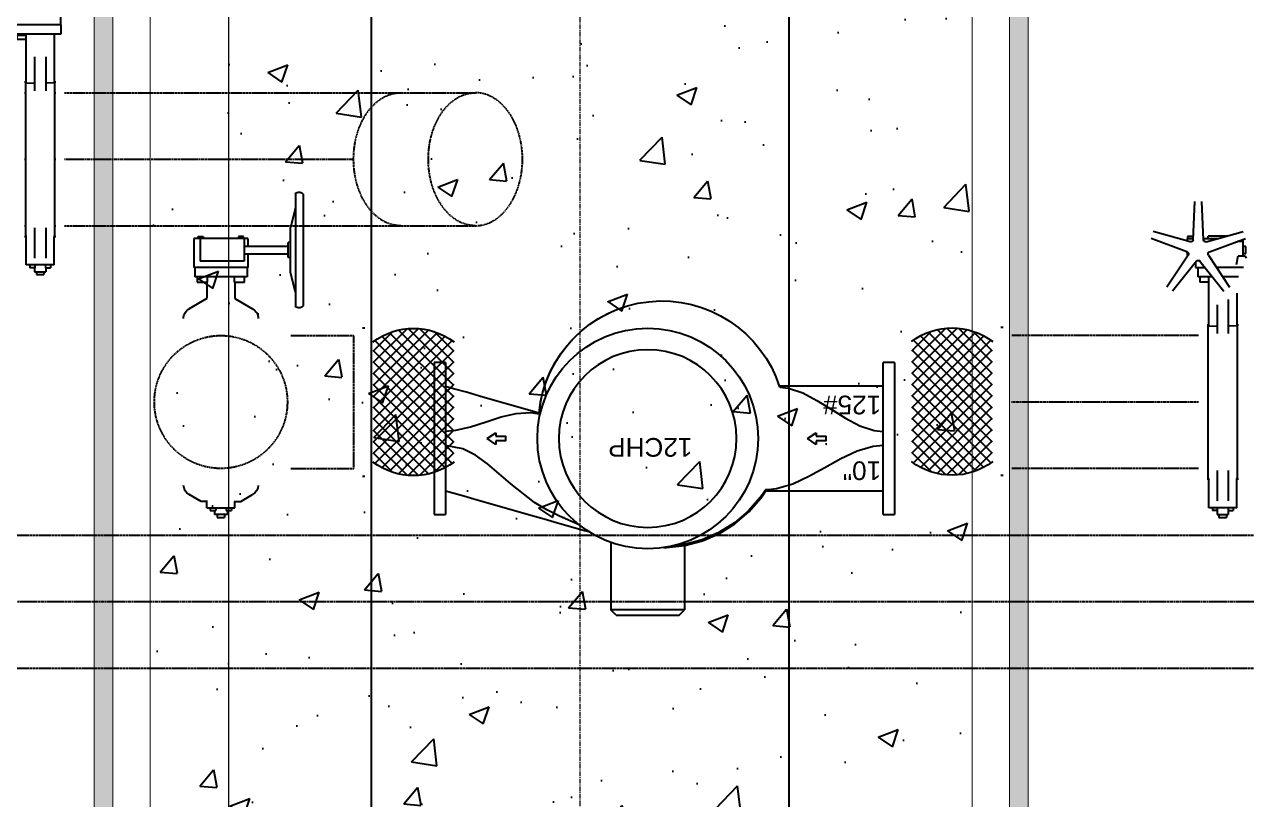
# Model space of a CAD drawing. Header units: millimetres. Extents: x -18489 to 17339, y -1599 to 10961.
# Drawn here: x -15451.8 to -15124.7, y 4022.4 to 4230 of the extents above; entities that cross this region are included whole.
import ezdxf

# ---------------------------------------------------------------- set-up
doc = ezdxf.new("R2010")
doc.units = ezdxf.units.MM
for name, pattern in [('188K-SM-07-F10-MECH-CHW PIPE-Y2257103$0$Micron CUP L10 HVAC 2nd PIPE$0$CENTER', [2, 1.25, -0.25, 0.25, -0.25]), ('188K-SM-07-F10-MECH-CHW PIPE-Y2257103$0$Micron CUP L10 HVAC 2nd PIPE$0$JIS_02_1.0', [2, 1, -1]), ('188K-SM-07-F10-MECH-CHW PIPE-Y2257103$0$XKA01LR1-HVAC-PIPE-冷卻水-Y2225103 Shawn$0$CENTER', [2, 1.25, -0.25, 0.25, -0.25])]:
    doc.linetypes.add(name, pattern=pattern)
for name, color, linetype in [('188K-SM-03-F10-MECH-EQ-Y2257103$0$0 Xref', 8, 'Continuous'), ('188K-SM-03-F10-MECH-EQ-Y2257103$0$M-EQU-FOUNDATION', 8, 'Continuous'), ('188K-SM-03-F10-MECH-EQ-Y2257103$0$Micron CUP L10 HVAC EQU$0$M-MECH-EQU', 136, 'Continuous'), ('188K-SM-07-F10-MECH-CHW PIPE-Y2257103$0$0 XC', 8, 'Continuous'), ('188K-SM-07-F10-MECH-CHW PIPE-Y2257103$0$M-CWTR-12PIPE-S', 3, 'Continuous'), ('188K-SM-07-F10-MECH-CHW PIPE-Y2257103$0$Micron CUP L10 HVAC 2nd PIPE$0$M-P-12CHR-2nd-PIPE', 4, '188K-SM-07-F10-MECH-CHW PIPE-Y2257103$0$Micron CUP L10 HVAC 2nd PIPE$0$JIS_02_1.0'), ('188K-SM-07-F10-MECH-CHW PIPE-Y2257103$0$Micron CUP L10 HVAC 2nd PIPE$0$M-P-12CHS-2nd-PIPE', 3, '188K-SM-07-F10-MECH-CHW PIPE-Y2257103$0$Micron CUP L10 HVAC 2nd PIPE$0$JIS_02_1.0'), ('188K-SM-07-F10-MECH-CHW PIPE-Y2257103$0$Micron CUP L10 HVAC 2nd PIPE$0$M-P-2nd Cen', 8, '188K-SM-07-F10-MECH-CHW PIPE-Y2257103$0$Micron CUP L10 HVAC 2nd PIPE$0$CENTER'), ('188K-SM-07-F10-MECH-CHW PIPE-Y2257103$0$Micron CUP L10 HVAC 2nd PIPE$0$M-VALVE', 53, 'Continuous'), ('188K-SM-07-F10-MECH-CHW PIPE-Y2257103$0$XKA01LR1-HVAC-PIPE-冷卻水-Y2225103 Shawn$0$M-P-CWR-D', 202, 'Continuous')]:
    doc.layers.add(name, color=color, linetype=linetype)
doc.layers.add('188K-SM-07-F10-MECH-CHW PIPE-Y2257103$0$XKA01LR1-HVAC-PIPE-冷卻水-Y2225103 Shawn$0$M-PIPE-CEN', color=8, linetype='188K-SM-07-F10-MECH-CHW PIPE-Y2257103$0$XKA01LR1-HVAC-PIPE-冷卻水-Y2225103 Shawn$0$CENTER', lineweight=9)
doc.styles.add('188K-SM-03-F10-MECH-EQ-Y2257103$0$Micron CUP L10 HVAC EQU$0$Standard', font='arial.ttf')

# ---------------------------------------------------------------- blocks, each defined once
blk = doc.blocks.new('188K-SM-03-F10-MECH-EQ-Y2257103$0$Micron CUP L10 HVAC EQU$0$ARROW')
for p, q in [((-0.98, 3.35), (-0.99, 4.64)), ((-0.99, 4.64), (2, 2.52)), ((-1, 1.71), (-0.98, 1.71)), ((-0.97, 0.46), (-0.98, 1.71)), ((2, 2.52), (-0.97, 0.46)), ((-0.97, 0.46), (-0.97, 0.46))]:
    blk.add_line(p, q)
blk.add_lwpolyline([(-1, 1.71), (-4.4, 1.71), (-4.4, 3.35), (-1, 3.35)])
blk = doc.blocks.new('188K-SM-03-F10-MECH-EQ-Y2257103$0$Micron CUP L10 HVAC EQU$0$A$C081C243A')
for p, q in [((59.9, 65.93), (58.47, 64.5)), ((76.72, 65.93), (59.9, 65.93)), ((76.72, 65.93), (78.15, 64.5)), ((58.47, 46.46), (58.47, 64.5)), ((58.47, 64.5), (78.15, 64.5)), ((78.15, 46.46), (78.15, 64.5)), ((2.27, -1.7), (2.27, 38.94)), ((5.29, 38.94), (2.27, 38.94)), ((5.29, 38.94), (5.29, -1.7)), ((122.44, -1.69), (122.44, 38.95)), ((125.46, 38.95), (122.44, 38.95)), ((125.46, -1.69), (125.46, 38.95)), ((2.27, -1.7), (5.29, -1.7)), ((122.44, -1.69), (125.46, -1.69))]:
    blk.add_line(p, q)
for points in [[(63.96, 47.83), (63.26, 47.81), (58.39, 47.27), (53.66, 46.01), (49.14, 44.05), (44.96, 41.43), (41.25, 38.26), (38.04, 34.57), (37.25, 33.47), (36.87, 32.9), (36.78, 32.76), (36.75, 32.71)], [(36.95, 32.57), (36.98, 32.63), (37.08, 32.77), (37.45, 33.33), (38.23, 34.42), (41.42, 38.09), (45.1, 41.24), (49.26, 43.83), (53.74, 45.78), (58.44, 47.03), (62.2, 47.51)], [(122.44, 32.6), (121.13, 32.97), (117.54, 33.99), (113.95, 35.02), (106.77, 37.07), (99.61, 39.12), (96.03, 40.14), (92.43, 41.17), (85.24, 43.23), (84.16, 43.54)], [(86.66, 41.76), (91.93, 39.4), (95.33, 37.69), (98.66, 35.79), (104.97, 30.78), (111.2, 25.39), (114.43, 23.12), (117.83, 21.43), (122.44, 20.46)], [(36.54, 32.59), (36.52, 32.59), (35.98, 32.59), (33.81, 32.59), (29.47, 32.59), (25.22, 32.59), (20.94, 32.59), (16.6, 32.59), (12.3, 32.59), (8.01, 32.59), (5.29, 32.59)], [(5.29, 20.53), (8.01, 20.78), (12.3, 22.05), (16.6, 24.06), (20.94, 26.44), (25.22, 28.82), (29.47, 30.83), (33.81, 32.1), (35.98, 32.34), (36.52, 32.35), (36.54, 32.35)], [(36.75, 32.71), (36.74, 32.7), (36.72, 32.67), (36.69, 32.65), (36.66, 32.62), (36.62, 32.61), (36.58, 32.6), (36.56, 32.6), (36.54, 32.59)], [(36.54, 32.59), (36.54, 32.52), (36.54, 32.35)], [(36.54, 32.35), (36.57, 32.35), (36.63, 32.36), (36.71, 32.38), (36.77, 32.41), (36.84, 32.45), (36.9, 32.51), (36.94, 32.55), (36.95, 32.57)], [(36.75, 32.71), (36.81, 32.67), (36.95, 32.57)], [(33, 4.9), (30.67, 5.15), (26.84, 6.42), (23.01, 8.43), (19.19, 10.81), (15.36, 13.19), (11.53, 15.2), (7.7, 16.47), (5.29, 16.72)], [(122.44, 16.66), (119.71, 16.4), (115.71, 15.46), (111.6, 14.15), (107.5, 12.85), (103.49, 11.9), (99.69, 11.67), (97.4, 12.06)], [(97.38, 11.82), (99.56, 11.2), (103.01, 10.21), (106.46, 9.22), (109.91, 8.24), (113.36, 7.25), (116.81, 6.26), (120.26, 5.28), (122.44, 4.66)], [(5.29, 4.65), (7.7, 4.65), (11.53, 4.65), (15.36, 4.65), (19.19, 4.65), (23.01, 4.65), (26.84, 4.65), (30.67, 4.65), (33.08, 4.65)]]:
    blk.add_lwpolyline(points)
blk.add_circle((68.31, 18.63), 29.53)
at = {"extrusion": (0, 0, -1)}
blk.add_circle((-68.31, 18.63), 23.79, dxfattribs=at)
for start, end in [(185.2087, 342.5196), (184.782, 245.5776)]:
    blk.add_arc((-64.5, 14.82), 33.02, start, end, dxfattribs=at)
at = {"xscale": 0.7619999999999933, "yscale": 0.7619999999999933, "zscale": 0.7619999999999933}
for p in [(24, 16.72), (109.72, 16.72)]:
    blk.add_blockref('188K-SM-03-F10-MECH-EQ-Y2257103$0$Micron CUP L10 HVAC EQU$0$ARROW', p, dxfattribs=at)
at = {"style": '188K-SM-03-F10-MECH-EQ-Y2257103$0$Micron CUP L10 HVAC EQU$0$Standard'}
for s, p in [('10"', (5.85, 24.74)), ('12CHP', (56.37, 18.49)), ('125#', (5.85, 7.15))]:
    blk.add_text(s, height=5, dxfattribs=at).set_placement(p)
blk = doc.blocks.new('188K-SM-03-F10-MECH-EQ-Y2257103$0$Micron CUP L10 HVAC EQU')
at = {"layer": '188K-SM-03-F10-MECH-EQ-Y2257103$0$Micron CUP L10 HVAC EQU$0$M-MECH-EQU', "xscale": 10, "yscale": 10, "zscale": 10, "rotation": 180}
blk.add_blockref('188K-SM-03-F10-MECH-EQ-Y2257103$0$Micron CUP L10 HVAC EQU$0$A$C081C243A', (-196901.9, 34285.2, -1960), dxfattribs=at)
blk = doc.blocks.new('188K-SM-03-F10-MECH-EQ-Y2257103')
at = {"layer": '188K-SM-03-F10-MECH-EQ-Y2257103$0$M-EQU-FOUNDATION'}
h = blk.add_hatch(dxfattribs=at)
h.set_pattern_fill('AR-CONC', color=256, scale=0.1)
h.set_pattern_definition([(50, (4473.521, -250.801), (18.218467, -1.593909), [1.905, -20.955]), (355, (4473.521, -250.8), (-3.524342, 19.105685), [1.524, -16.764058]), (100.45144, (4475.04, -250.934), (14.694125, 17.511775), [1.619001, -17.809024]), (46.1842, (4473.521, -245.72), (27.107904, -4.204233), [2.8575, -31.4325]), (96.63556, (4475.78, -246.07), (23.740413, 24.742612), [2.428502, -26.71356]), (351.18415, (4473.52, -245.72), (23.740413, 24.742612), [2.285997, -25.145973]), (21, (4476.061, -246.991), (15.161439, -10.22652), [1.905, -20.955]), (326, (4476.061, -246.99), (6.180203, 18.418797), [1.524, -16.764]), (71.451445, (4477.325, -247.843), (21.341642, 8.192277), [1.619001, -17.808994]), (37.5, (4473.5214, -250.801), (0.3088603, 8.4555039), [0, -16.5608, 0, -17.018, 0, -16.8275]), (7.5, (4473.521, -250.801), (6.6819663, 10.0180575), [0, -9.7028, 0, -16.1798, 0, -6.4135]), (327.5, (4467.857, -250.801), (13.5590595, -0.5728744), [0, -6.35, 0, -19.812, 0, -26.289]), (317.5, (4465.317, -250.801), (14.812918, 2.542649), [0, -8.255, 0, -13.1572, 0, -18.669])])
h.paths.add_polyline_path([(-15188.15, 4612.46), (-15188.15, 3842.46), (-15428.15, 3842.46), (-15428.15, 4612.46)], flags=16)
h.paths.add_polyline_path([(-15183.15, 4617.46), (-15183.15, 3837.46), (-15433.15, 3837.46), (-15433.15, 4617.46)])
h = blk.add_hatch(dxfattribs=at)
h.set_pattern_fill('AR-CONC', color=256, scale=0.3)
h.set_pattern_definition([(50, (4473.52, -250.8), (54.6554, -4.78173), [5.715, -62.865]), (355, (4473.52, -250.8), (-10.57303, 57.31705), [4.572, -50.29218]), (100.45144, (4478.076, -251.2), (44.08237, 52.53533), [4.857, -53.42707]), (46.1842, (4473.52, -235.56), (81.32371, -12.6127), [8.5725, -94.2975]), (96.63556, (4480.3, -236.61), (71.22124, 74.22784), [7.2855, -80.14068]), (351.18415, (4473.52, -235.56), (71.22124, 74.22784), [6.858, -75.43792]), (21, (4481.14, -239.37), (45.48432, -30.67956), [5.715, -62.865]), (326, (4481.14, -239.37), (18.54061, 55.25639), [4.572, -50.292]), (71.45144, (4484.93, -241.93), (64.02493, 24.57683), [4.857, -53.42698]), (37.5, (4473.521, -250.8), (0.926581, 25.366512), [0, -49.6824, 0, -51.054, 0, -50.4825]), (7.5, (4473.52, -250.8), (20.0459, 30.054172), [0, -29.1084, 0, -48.5394, 0, -19.2405]), (327.5, (4456.529, -250.8), (40.677179, -1.718623), [0, -19.05, 0, -59.436, 0, -78.867]), (317.5, (4448.91, -250.8), (44.438754, 7.62795), [0, -24.765, 0, -39.4716, 0, -56.007])])
h.paths.add_polyline_path([(-15198.15, 4602.46), (-15198.15, 3852.46), (-15418.15, 3852.46), (-15418.15, 4602.46)])
at = {"layer": '188K-SM-03-F10-MECH-EQ-Y2257103$0$M-EQU-FOUNDATION', "const_width": 0.2}
for points in [[(-15183.15, 4617.46), (-15183.15, 3837.46), (-15433.15, 3837.46), (-15433.15, 4617.46)], [(-15188.15, 4612.46), (-15188.15, 3842.46), (-15428.15, 3842.46), (-15428.15, 4612.46)], [(-15198.15, 4602.46), (-15198.15, 3852.46), (-15418.15, 3852.46), (-15418.15, 4602.46)]]:
    blk.add_lwpolyline(points, close=True, dxfattribs=at)
at = {"layer": '188K-SM-03-F10-MECH-EQ-Y2257103$0$0 Xref', "xscale": 0.1, "yscale": 0.1, "zscale": 0.1}
blk.add_blockref('188K-SM-03-F10-MECH-EQ-Y2257103$0$Micron CUP L10 HVAC EQU', (4473.52, 709.2), dxfattribs=at)
blk = doc.blocks.new('188K-SM-07-F10-MECH-CHW PIPE-Y2257103$0$Micron CUP L10 HVAC 2nd PIPE$0$A$Cd80deb1c')
for p, q in [((22.6, 198.2), (29.1, 198.2)), ((173.2, 196.5), (51.7, 75.1)), ((142.5, 196.3), (51.7, 105.5)), ((267.1, 75.1), (145.6, 196.5)), ((267.1, 105.5), (176.3, 196.3)), ((199.7, 192.6), (51.7, 44.6)), ((104.1, 188.5), (51.7, 136)), ((223, 185.6), (51.7, 14.1)), ((244, 176.1), (51.7, -16.3)), ((263, 164.4), (51.7, -46.7)), ((267.1, -46.7), (55.8, 164.4)), ((267.1, -16.3), (74.7, 176.1)), ((267.1, 14.1), (95.7, 185.6)), ((267.1, 44.6), (119.1, 192.6)), ((267.1, 136), (214.6, 188.5)), ((267.1, 138.2), (51.7, -77.2)), ((267.1, -77.2), (51.7, 138.2)), ((267.1, 107.7), (51.7, -107.7)), ((267.1, -107.7), (51.7, 107.7)), ((267.1, 77.2), (51.7, -138.2)), ((267.1, -138.2), (51.7, 77.2)), ((263, -164.4), (51.7, 46.7)), ((267.1, 46.7), (55.8, -164.4)), ((244, -176.1), (51.7, 16.3)), ((267.1, 16.3), (74.7, -176.1)), ((223, -185.6), (51.7, -14.1)), ((267.1, -14.1), (95.7, -185.6)), ((199.7, -192.6), (51.7, -44.6)), ((267.1, -44.6), (119.1, -192.6)), ((173.2, -196.5), (51.7, -75.1)), ((267.1, -75.1), (145.6, -196.5)), ((142.5, -196.3), (51.7, -105.5)), ((267.1, -105.5), (176.3, -196.3)), ((104.1, -188.5), (51.7, -136)), ((267.1, -136), (214.6, -188.5)), ((22.6, -198.2), (29.1, -198.2))]:
    blk.add_line(p, q)
for centre, start, end in [((159.4, 16.2), 53, 127), ((159.4, -16.2), 233, 307)]:
    blk.add_arc(centre, 180.9, start, end)
blk = doc.blocks.new('188K-SM-07-F10-MECH-CHW PIPE-Y2257103$0$Micron CUP L10 HVAC 2nd PIPE$0$A$Ce155336e')
for p, q in [((-13.4, 434.1), (-9, 536.7)), ((14.4, 434.1), (10, 536.7)), ((-29.6, 402.2), (-125.7, 438)), ((-21, 428.6), (-119.9, 456.1)), ((-119, 434.5), (-119, 391)), ((-119, 430), (-104.2, 430)), ((-76.3, 444), (-26, 444)), ((-13.3, 438), (-54.8, 438)), ((-26, 438), (-26, 444)), ((30, 438), (14.2, 438)), ((14.5, 443.5), (29.5, 443.5)), ((14.5, 438), (14.5, 443.5)), ((22, 428.6), (120.9, 456.1)), ((29.5, 443.5), (29.5, 438)), ((30, 438), (30, 430.8)), ((30.6, 402.2), (126.7, 438)), ((-127, 416.8), (-119, 416.8)), ((-127, 397.2), (-127, 416.8)), ((-119, 397.2), (-127, 397.2)), ((-26.7, 393.2), (-83.4, 307.7)), ((27.7, 393.2), (84.4, 307.7)), ((-124.3, 391), (-127.6, 385.3)), ((-106.6, 391), (-124.3, 391)), ((-120.7, 360), (-48.7, 360)), ((-102, 368), (-106.6, 391)), ((-4.2, 376.9), (-68, 296.5)), ((7.5, 360), (-17.6, 360)), ((2, 360), (2, 335)), ((5.2, 376.9), (69, 296.5)), ((7.5, 374), (7.5, 360)), ((-107.7, 335), (-65.3, 335)), ((-37.5, 335), (2, 335)), ((-27.5, 203.6), (-27.5, 335)), ((-3.5, 335), (-3.5, 321)), ((-27.5, 321), (-3.5, 321)), ((-102.5, 291.2), (-102.5, 203.6)), ((-80, 274.5), (-80, 183.4)), ((-50, 260.5), (-50, 183.4)), ((-104, 206.5), (-107, 206.5)), ((-104, 206.5), (-104, -206.5)), ((-104, 203.5), (-80, 204.4)), ((-26, 203.5), (-50, 204.4)), ((-26, -206.5), (-26, 206.5)), ((-23, 206.5), (-26, 206.5)), ((-80, -183.4), (-80, -265)), ((-50, -183.4), (-50, -265)), ((-107, -206.5), (-104, -206.5)), ((-102.5, -283), (-102.5, -207.5)), ((-27.5, -283), (-27.5, -207.5)), ((-26, -206.5), (-23, -206.5)), ((-102.5, -283), (-27.5, -283)), ((-92.7, -283), (-92.7, -290.5)), ((-79.7, -290.5), (-92.7, -290.5)), ((-80, -290.5), (-80, -301.3)), ((-79.7, -283), (-79.7, -290.5)), ((-50.3, -283), (-50.3, -290.5)), ((-50.3, -290.5), (-37.3, -290.5)), ((-50, -290.5), (-50, -301.3)), ((-37.3, -283), (-37.3, -290.5)), ((-50, -301.3), (-80, -301.3)), ((-75, -301.3), (-75, -309)), ((-55, -309), (-75, -309)), ((-55, -301.3), (-55, -309))]:
    blk.add_line(p, q)
for centre, radius, start, end in [((-19.4, 434.4), 6, 254, 358), ((20.4, 434.4), 6, 182, 286), ((-31.7, 396.5), 6, 326, 70), ((32.7, 396.5), 6, 110, 214), ((5, 402), 25, 338, 360), ((0.5, 373.1), 6, 38, 142), ((-108.5, -207.5), 6, 360, 41), ((-21.5, -207.5), 6, 139, 180)]:
    blk.add_arc(centre, radius, start, end)
blk = doc.blocks.new('188K-SM-07-F10-MECH-CHW PIPE-Y2257103$0$Micron CUP L10 HVAC 2nd PIPE$0$A$Cd87b4937')
for p, q in [((-465, 556.2), (-465, 257.8)), ((-445, 557.1), (-445, 256.9)), ((-445, 519.7), (-431.6, 467)), ((-431.6, 347), (-431.6, 467)), ((-431.6, 427.6), (-425.1, 427)), ((-425.1, 387), (-425.1, 427)), ((-317.5, 438), (-172.5, 438)), ((-317.5, 438), (-317.5, 417)), ((-307, 438), (-307, 377.1)), ((-305.5, 443.5), (-292.5, 443.5)), ((-305.5, 438), (-305.5, 443.5)), ((-292.5, 443.5), (-292.5, 438)), ((-184.5, 443.5), (-197.5, 443.5)), ((-197.5, 443.5), (-197.5, 438)), ((-190, 438), (-190, 377.1)), ((-184.5, 438), (-184.5, 443.5)), ((-172.5, 438), (-172.5, 360)), ((-307, 417), (-425.1, 417)), ((-307, 397), (-425.1, 397)), ((-317.5, 397), (-317.5, 360)), ((-431.6, 386.4), (-425.1, 387)), ((-317.5, 360), (-172.5, 360)), ((-315, 360), (-315, 335)), ((-307, 377.1), (-190, 377.1)), ((-175, 360), (-175, 335)), ((-445.1, 293.8), (-431.6, 347)), ((-315, 335), (-175, 335)), ((-308.4, 321), (-308.4, 335)), ((-280.6, 335), (-280.6, 321)), ((-209.4, 321), (-209.4, 335)), ((-181.6, 335), (-181.6, 321)), ((-280.6, 321), (-308.4, 321)), ((-282.5, 321), (-282.5, 276.9)), ((-181.6, 321), (-209.4, 321)), ((-207.5, 321), (-207.5, 277.9)), ((-282.5, 276.9), (-329.9, 249.6)), ((-207.5, 276.9), (-160.1, 249.6)), ((-298, -266), (-329.9, -247.6)), ((-192, -266), (-160.1, -247.6)), ((-281, -266), (-298, -266)), ((-282.5, -283), (-282.5, -266)), ((-207.5, -283), (-282.5, -283)), ((-273.7, -283), (-273.7, -290.5)), ((-258.7, -290.5), (-273.7, -290.5)), ((-262.3, -290.5), (-262.3, -301.3)), ((-258.7, -283), (-258.7, -290.5)), ((-231.3, -283), (-231.3, -290.5)), ((-216.3, -290.5), (-231.3, -290.5)), ((-227.7, -290.5), (-227.7, -301.3)), ((-216.3, -283), (-216.3, -290.5)), ((-209, -266), (-192, -266)), ((-207.5, -283), (-207.5, -266.1)), ((-262.3, -301.3), (-227.7, -301.3)), ((-255, -301.3), (-255, -309)), ((-235, -309), (-255, -309)), ((-235, -301.3), (-235, -309))]:
    blk.add_line(p, q)
for centre, radius, start, end in [((-453.9, 549.4), 13, 104, 148), ((-457, 537), 25, 66, 90), ((-448, 557.1), 3, 360, 66), ((-453.9, 264.6), 13, 212, 256), ((-457, 277), 25, 270, 294), ((-448, 256.9), 3, 294, 360), ((-315, 223.6), 30, 120, 180), ((-175, 223.6), 30, 360, 60), ((-315, -221.6), 30, 184, 240), ((-175, -221.6), 30, 300, 356)]:
    blk.add_arc(centre, radius, start, end)
blk = doc.blocks.new('188K-SM-07-F10-MECH-CHW PIPE-Y2257103$0$Micron CUP L10 HVAC 2nd PIPE$0$A$C0de4249f')
for p, q in [((-12.4, 480.4), (-10, 536.7)), ((11.3, 484.2), (9, 536.7)), ((-56.9, 412), (-126.7, 438)), ((-50.9, 436.7), (-120.9, 456.1)), ((26, 438), (-30, 438)), ((-30, 392.6), (-30, 438)), ((-14.5, 443.5), (-29.5, 443.5)), ((-29.5, 438), (-29.5, 443.5)), ((-14.5, 443.5), (-14.5, 438)), ((119, 430), (-7.5, 430)), ((-7.5, 360), (-7.5, 430)), ((119, 444), (26, 444)), ((26, 444), (26, 438)), ((85.1, 446.4), (119.9, 456.1)), ((119, 444), (119, 360)), ((-30, 392.6), (-7.5, 392.6)), ((127, 416.8), (119, 416.8)), ((127, 397.2), (119, 397.2)), ((127, 416.8), (127, 397.2)), ((120.7, 360), (-7.5, 360)), ((-2, 335), (-2, 360)), ((120.7, 360), (120.7, 335)), ((-50.9, 358.2), (-84.4, 307.7)), ((-32.3, 342.7), (-69, 296.5)), ((120.7, 335), (-2, 335)), ((1.5, 335), (1.5, 331)), ((27.5, 331), (1.5, 331)), ((3.5, 321), (3.5, 331)), ((27.5, 203.6), (27.5, 335)), ((102.5, 335), (102.5, 203.6)), ((27.5, 321), (3.5, 321)), ((50, 274.5), (50, 183.4)), ((80, 274.5), (80, 183.4)), ((26, 206.5), (23, 206.5)), ((26, 206.5), (26, -206.5)), ((26, 203.5), (50, 204.4)), ((104, 203.5), (80, 204.4)), ((107, 206.5), (104, 206.5)), ((104, -206.5), (104, 206.5)), ((50, -183.4), (50, -265)), ((80, -183.4), (80, -265)), ((23, -206.5), (26, -206.5)), ((27.5, -283), (27.5, -207.5)), ((102.5, -283), (102.5, -207.5)), ((104, -206.5), (107, -206.5)), ((102.5, -283), (27.5, -283)), ((37.3, -283), (37.3, -290.5)), ((50.3, -290.5), (37.3, -290.5)), ((50, -290.5), (50, -301.3)), ((50.3, -283), (50.3, -290.5)), ((79.7, -283), (79.7, -290.5)), ((79.7, -290.5), (92.7, -290.5)), ((80, -290.5), (80, -301.3)), ((92.7, -283), (92.7, -290.5)), ((50, -301.3), (80, -301.3)), ((55, -301.3), (55, -309)), ((55, -309), (75, -309)), ((75, -301.3), (75, -309))]:
    blk.add_line(p, q)
for centre, radius, start, end in [((-0.5, 407), 155, 16, 269), ((-0.5, 407), 130, 20, 268), ((21.5, -207.5), 6, 360, 41), ((108.5, -207.5), 6, 139, 180)]:
    blk.add_arc(centre, radius, start, end)
blk = doc.blocks.new('188K-SM-07-F10-MECH-CHW PIPE-Y2257103$0$Micron CUP L10 HVAC 2nd PIPE')
at = {"layer": '188K-SM-07-F10-MECH-CHW PIPE-Y2257103$0$Micron CUP L10 HVAC 2nd PIPE$0$M-P-12CHR-2nd-PIPE'}
for p, q in [((-195244.2, 33839.3), (-202437.2, 33839.3)), ((-195244.2, 33483.3), (-202437.2, 33483.3))]:
    blk.add_line(p, q, dxfattribs=at)
at = {"layer": '188K-SM-07-F10-MECH-CHW PIPE-Y2257103$0$Micron CUP L10 HVAC 2nd PIPE$0$M-P-12CHS-2nd-PIPE'}
for p, q in [((-199253.2, 35024.7), (-199250.2, 35024.7)), ((-199172.2, 35024.7), (-199169.2, 35024.7)), ((-199146.2, 35024.7), (-198046.2, 35024.7)), ((-199253.2, 34668.7), (-199250.2, 34668.7)), ((-199172.2, 34668.7), (-199169.2, 34668.7)), ((-199146.2, 34668.7), (-198046.2, 34668.7)), ((-198540.7, 34374.7), (-198371.5, 34374.7)), ((-198371.5, 34018.7), (-198371.5, 34374.7)), ((-196111.1, 34374.7), (-196611.1, 34374.7)), ((-198540.7, 34018.7), (-198371.5, 34018.7)), ((-196111.1, 34018.7), (-196611.1, 34018.7))]:
    blk.add_line(p, q, dxfattribs=at)
blk.add_circle((-198727.5, 34196.7), 178, dxfattribs=at)
at = {"layer": '188K-SM-07-F10-MECH-CHW PIPE-Y2257103$0$Micron CUP L10 HVAC 2nd PIPE$0$M-P-12CHS-2nd-PIPE', "extrusion": (0, 0, -1)}
for centre in [(-198246.2, 34846.7), (-198046.2, 34846.7)]:
    blk.add_ellipse(centre, major_axis=(0, 178), ratio=0.707865, start_param=3.141593, end_param=6.283185, dxfattribs=at)
at = {"layer": '188K-SM-07-F10-MECH-CHW PIPE-Y2257103$0$Micron CUP L10 HVAC 2nd PIPE$0$M-P-12CHS-2nd-PIPE'}
blk.add_ellipse((-198046.2, 34846.7), major_axis=(0, 178), ratio=0.707865, start_param=3.141593, end_param=6.283185, dxfattribs=at)
at = {"layer": '188K-SM-07-F10-MECH-CHW PIPE-Y2257103$0$Micron CUP L10 HVAC 2nd PIPE$0$M-P-2nd Cen'}
for p, q in [((-199253.2, 34846.7), (-199250.2, 34846.7)), ((-199172.2, 34846.7), (-199169.2, 34846.7)), ((-199146.2, 34846.7), (-198372.2, 34846.7)), ((-196111.1, 34196.7), (-196611.1, 34196.7)), ((-195244.2, 33661.3), (-202111.2, 33661.3))]:
    blk.add_line(p, q, dxfattribs=at)
at = {"layer": '188K-SM-07-F10-MECH-CHW PIPE-Y2257103$0$Micron CUP L10 HVAC 2nd PIPE$0$M-VALVE'}
blk.add_blockref('188K-SM-07-F10-MECH-CHW PIPE-Y2257103$0$Micron CUP L10 HVAC 2nd PIPE$0$A$C0de4249f', (-199276.2, 34846.7), dxfattribs=at)
at = {"layer": '188K-SM-07-F10-MECH-CHW PIPE-Y2257103$0$Micron CUP L10 HVAC 2nd PIPE$0$M-VALVE', "xscale": -1}
for name, p in [('188K-SM-07-F10-MECH-CHW PIPE-Y2257103$0$Micron CUP L10 HVAC 2nd PIPE$0$A$Cd87b4937', (-198972.5, 34196.7)), ('188K-SM-07-F10-MECH-CHW PIPE-Y2257103$0$Micron CUP L10 HVAC 2nd PIPE$0$A$Ce155336e', (-196111.1, 34196.7)), ('188K-SM-07-F10-MECH-CHW PIPE-Y2257103$0$Micron CUP L10 HVAC 2nd PIPE$0$A$Cd80deb1c', (-196611.1, 34197.8))]:
    blk.add_blockref(name, p, dxfattribs=at)
at = {"layer": '188K-SM-07-F10-MECH-CHW PIPE-Y2257103$0$Micron CUP L10 HVAC 2nd PIPE$0$M-VALVE', "xscale": -1, "rotation": 180}
blk.add_blockref('188K-SM-07-F10-MECH-CHW PIPE-Y2257103$0$Micron CUP L10 HVAC 2nd PIPE$0$A$Cd80deb1c', (-198371.5, 34196.7), dxfattribs=at)
blk = doc.blocks.new('188K-SM-07-F10-MECH-CHW PIPE-Y2257103')
at = {"layer": '188K-SM-07-F10-MECH-CHW PIPE-Y2257103$0$M-CWTR-12PIPE-S'}
for p, q in [((-15359.05, 5707.95), (-15359.05, 3265.97)), ((-15247.25, 5707.95), (-15247.25, 3265.97))]:
    blk.add_line(p, q, dxfattribs=at)
at = {"layer": '188K-SM-07-F10-MECH-CHW PIPE-Y2257103$0$XKA01LR1-HVAC-PIPE-冷卻水-Y2225103 Shawn$0$M-P-CWR-D', "linetype": 'Continuous', "lineweight": 0}
blk.add_line((-15397.1, 3265.97), (-15397.1, 5707.95), dxfattribs=at)
at = {"layer": '188K-SM-07-F10-MECH-CHW PIPE-Y2257103$0$XKA01LR1-HVAC-PIPE-冷卻水-Y2225103 Shawn$0$M-PIPE-CEN', "linetype": '188K-SM-07-F10-MECH-CHW PIPE-Y2257103$0$XKA01LR1-HVAC-PIPE-冷卻水-Y2225103 Shawn$0$CENTER'}
blk.add_line((-15303.15, 5707.95), (-15303.15, 3265.97), dxfattribs=at)
at = {"layer": '188K-SM-07-F10-MECH-CHW PIPE-Y2257103$0$0 XC', "xscale": 0.1, "yscale": 0.1, "zscale": 0.1}
blk.add_blockref('188K-SM-07-F10-MECH-CHW PIPE-Y2257103$0$Micron CUP L10 HVAC 2nd PIPE', (4473.52, 709.2), dxfattribs=at)

msp = doc.modelspace()

# ---------------------------------------------------------------- block references
msp.add_blockref('188K-SM-03-F10-MECH-EQ-Y2257103', (0, 0))

# ---------------------------------------------------------------- next in the draw order: block references
msp.add_blockref('188K-SM-07-F10-MECH-CHW PIPE-Y2257103', (0, 0))

doc.saveas('drawing.dxf')
